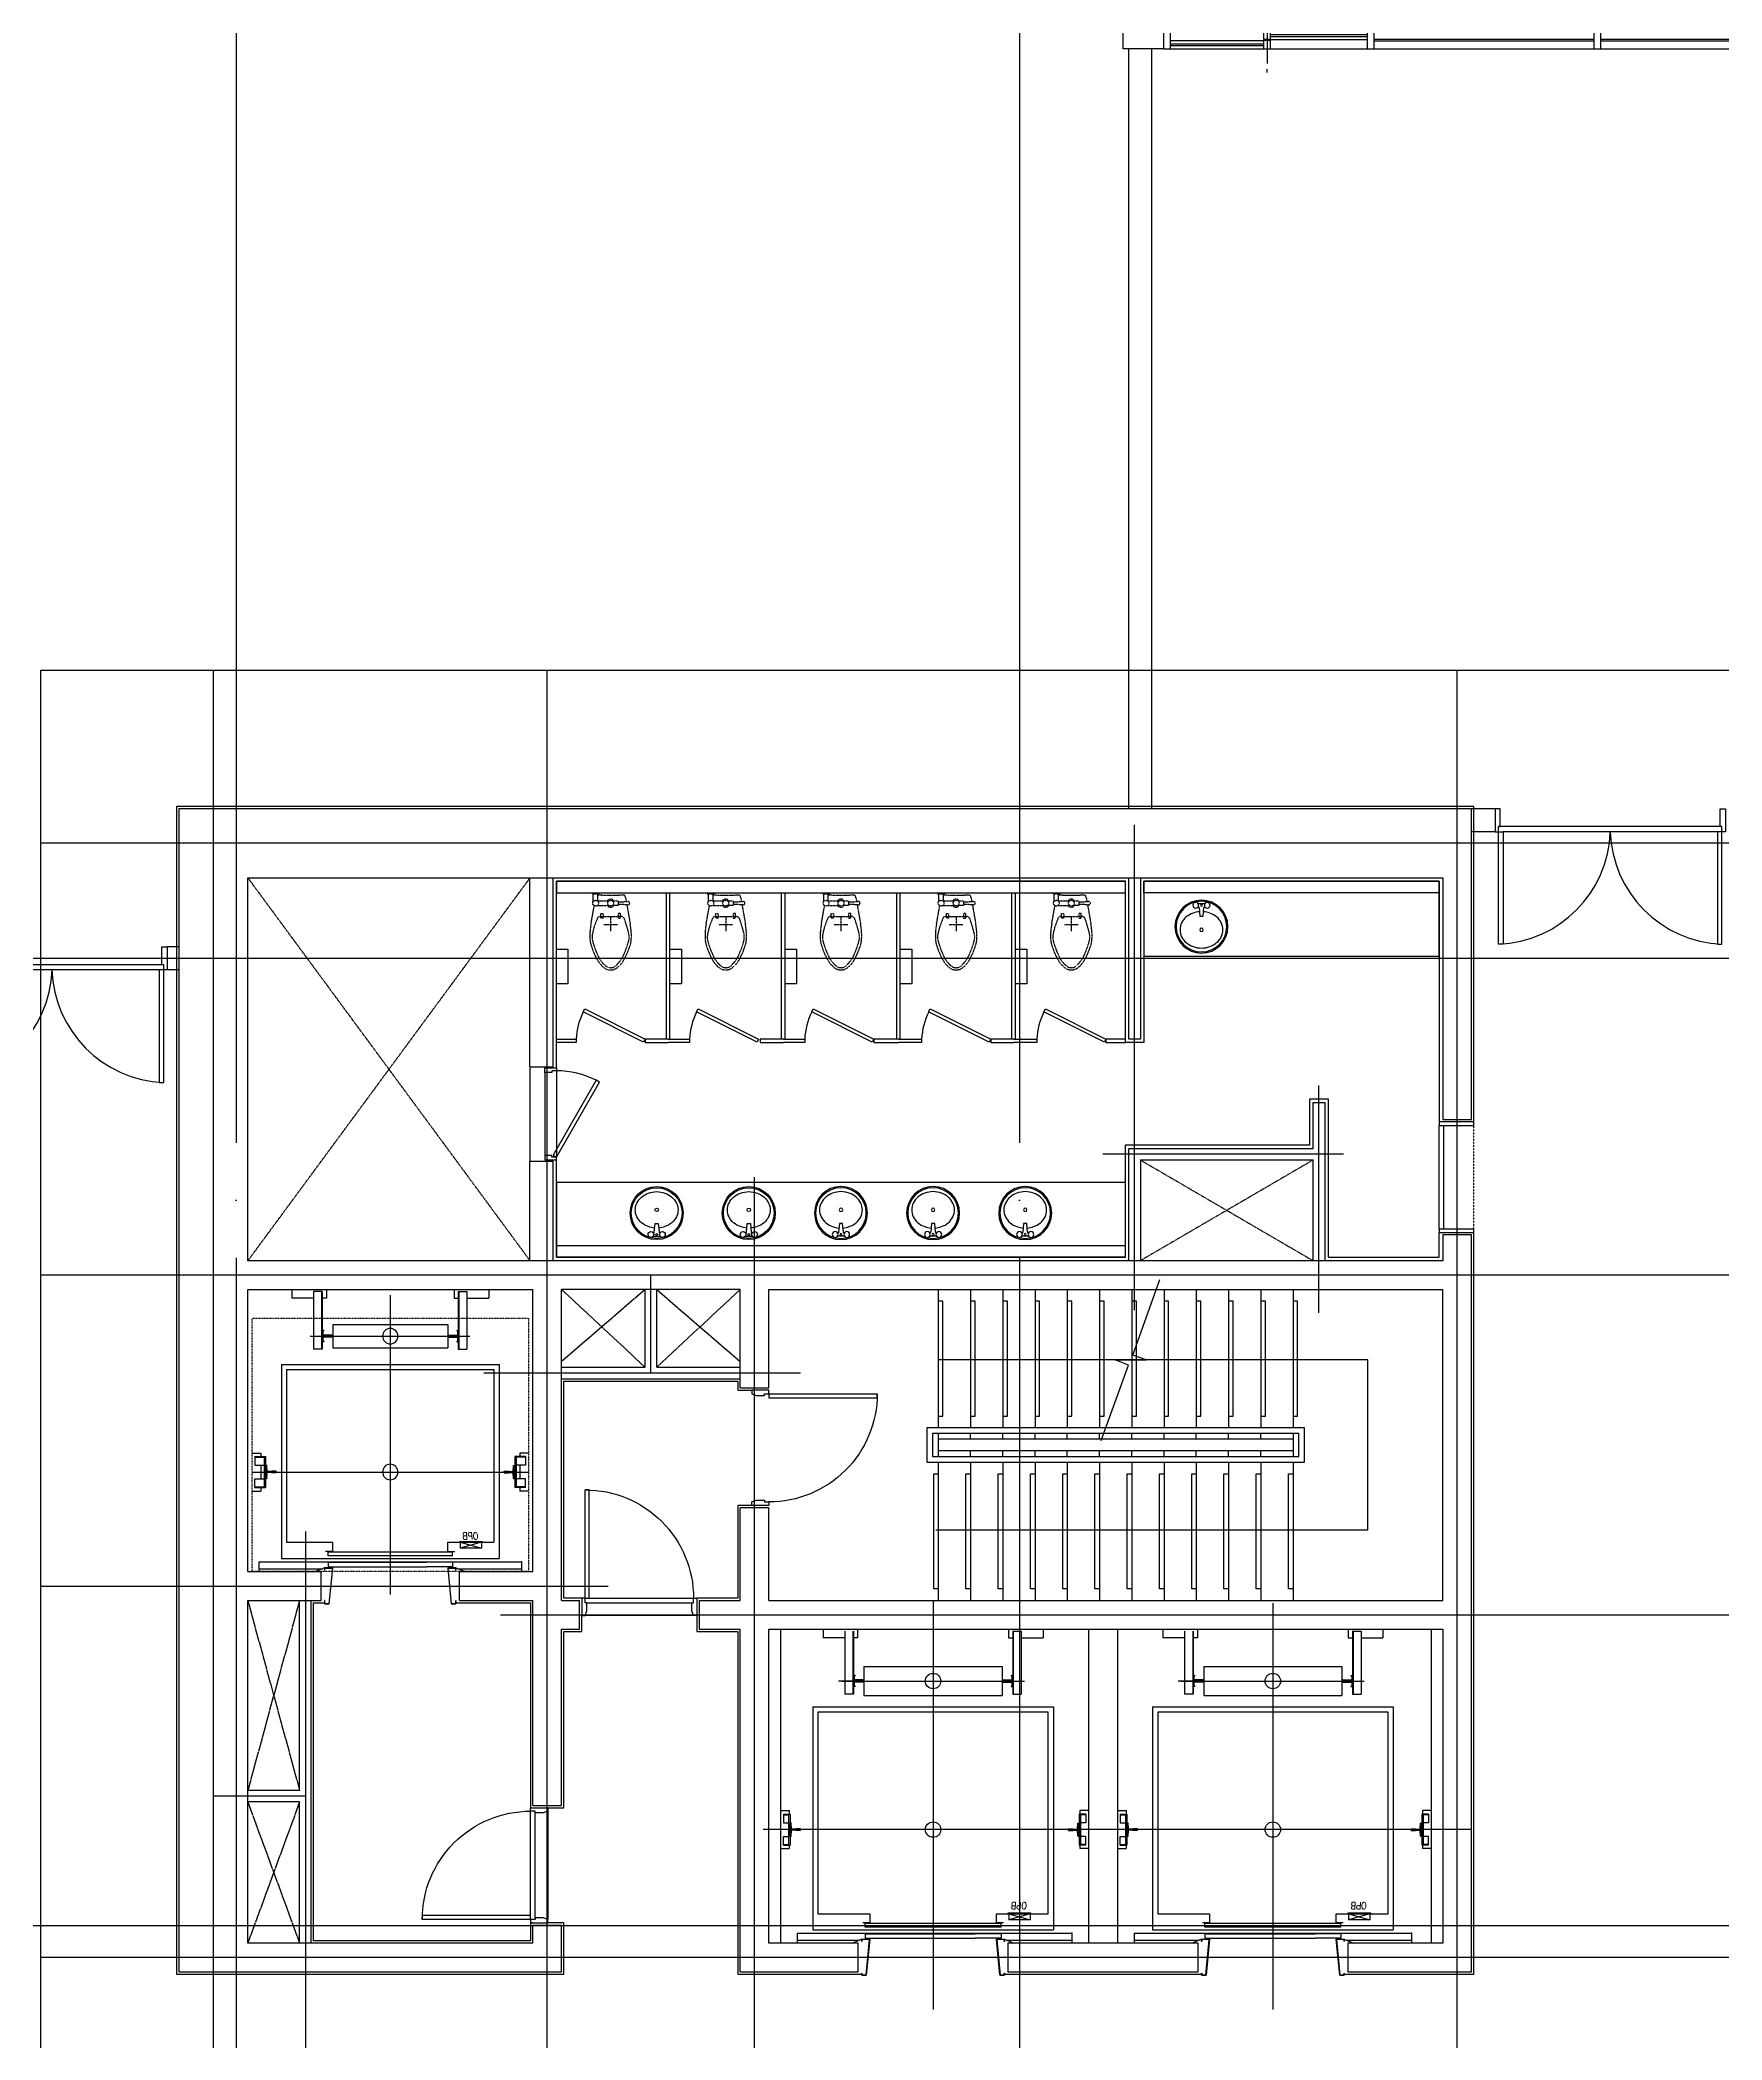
# Model space of a CAD drawing. Header units: millimetres. Extents: x 0 to 252000, y 0 to 178200.
# Drawn here: x 61639 to 76242, y 89611 to 106978 of the extents above; entities that cross this region are included whole.
import ezdxf
from ezdxf.enums import TextEntityAlignment as Align

# ---------------------------------------------------------------- set-up
doc = ezdxf.new("R2010")
doc.units = ezdxf.units.MM
for name, pattern in [('CEN', [62, 60, -1, 0, -1]), ('CENTER', [2, 1.25, -0.25, 0.25, -0.25]), ('HIDD', [0.5, 0.25, -0.25]), ('HIDDEN', [2, 1, -1]), ('HIDDENX2', [19.05, 12.7, -6.35])]:
    doc.linetypes.add(name, pattern=pattern)
doc.layers.get('Defpoints').update_dxf_attribs({"color": 181})
for name, color, linetype in [('01 CEN', 1, 'CEN'), ('02 WAL1', 2, 'Continuous'), ('04 STR', 4, 'Continuous'), ('06 DOOR', 6, 'Continuous'), ('06 FIN', 6, 'Continuous'), ('08 FURN', 8, 'HIDDEN'), ('08 TOIL', 8, 'Continuous'), ('1', 1, 'Continuous'), ('5FIN', 5, 'Continuous'), ('6FIN', 6, 'Continuous'), ('COL', 2, 'Continuous'), ('GLAZ-BAR', 7, 'Continuous'), ('SYM', 7, 'Continuous'), ('TOIL', 4, 'Continuous'), ('WAL', 3, 'Continuous'), ('Wall-P', 4, 'Continuous'), ('WID', 4, 'Continuous'), ('WID-F', 4, 'Continuous'), ('win5', 5, 'Continuous'), ('지하1층$0$논슬립', 5, 'Continuous')]:
    doc.layers.add(name, color=color, linetype=linetype)
doc.styles.add('ROMANS', font='ROMANS.shx', dxfattribs={"width": 0.8, "oblique": 5, "bigfont": 'HBRDS.shx'})

# ---------------------------------------------------------------- blocks, each defined once
blk = doc.blocks.new('A$C513D03CD')
at = {"layer": 'GLAZ-BAR'}
for p, q in [((0, 566), (0, 536)), ((0, 80), (0, 486)), ((0, 0), (0, 30))]:
    blk.add_line(p, q, dxfattribs=at)
blk = doc.blocks.new('AD-7700')
at = {"layer": 'WID', "color": 9}
for p, q in [((7640, 150), (60, 150)), ((60, 0), (7640, 0))]:
    blk.add_line(p, q, dxfattribs=at)
at = {"layer": 'WID'}
for p, q in [((60, 70), (870, 70)), ((60, 43), (870, 43)), ((60, 27), (870, 27)), ((930, 80), (870, 80)), ((930, 70), (870, 70)), ((930, 123), (1770, 123)), ((930, 107), (1770, 107)), ((930, 80), (1770, 80)), ((1830, 83), (3737, 83)), ((1830, 67), (3737, 67)), ((3797, 83), (5703, 83)), ((3797, 67), (5703, 67)), ((5763, 83), (7640, 83)), ((5763, 67), (7640, 67))]:
    blk.add_line(p, q, dxfattribs=at)
for points in [[(0, 0), (60, 0), (60, 150), (0, 150)], [(1770, 0), (1830, 0), (1830, 150), (1770, 150)], [(3737, 0), (3797, 0), (3797, 150), (3737, 150)], [(5703, 0), (5763, 0), (5763, 150), (5703, 150)], [(7640, 0), (7700, 0), (7700, 150), (7640, 150)]]:
    blk.add_lwpolyline(points, close=True, dxfattribs=at)
for points in [[(930, 80), (930, 150), (870, 150), (870, 80)], [(870, 70), (870, 0), (930, 0), (930, 70)]]:
    blk.add_lwpolyline(points, dxfattribs=at)
at = {"layer": 'GLAZ-BAR', "rotation": 180}
blk.add_blockref('A$C513D03CD', (900, 358), dxfattribs=at)
blk = doc.blocks.new('AD1727')
at = {"layer": 'Wall-P'}
blk.add_lwpolyline([(21100, -8700), (21250, -8700), (21250, -8900), (20900, -8900), (20900, -6400), (19350, -6400), (19350, -6200), (21100, -6200), (21100, -8700)], dxfattribs=at)
blk = doc.blocks.new('T-7K')
at = {"layer": '1'}
for p, q in [((0, -0.075), (0, 0.075)), ((0.405, 0.475), (4.09, 0.475)), ((0.41, 0.315), (4.09, 0.315)), ((3.9, 2.4), (4.09, 2.4)), ((3.9, 2.4), (3.9, 2.24)), ((3.9, 2.24), (4.09, 2.24)), ((4.24, 2.09), (4.24, 0.625)), ((4.4, 2.09), (4.4, 0.625)), ((0.405, -0.475), (4.09, -0.475)), ((0.41, -0.315), (4.09, -0.315)), ((3.9, -2.24), (4.09, -2.24)), ((3.9, -2.24), (3.9, -2.4)), ((3.9, -2.4), (4.09, -2.4)), ((4.24, -0.625), (4.24, -2.09)), ((4.4, -0.625), (4.4, -2.09))]:
    blk.add_line(p, q, dxfattribs=at)
for centre, radius, start, end in [((0.405, 0.07), 0.405, 90, 180), ((0.483, 0), 0.323, 103.125397, 256.874603), ((4.09, 2.09), 0.31, 0, 90), ((4.09, 2.09), 0.15, 0, 90), ((4.09, 0.625), 0.15, 270, 0), ((4.09, 0.625), 0.31, 270, 0), ((0.405, -0.07), 0.405, 180, 270), ((4.09, -0.625), 0.31, 0, 90), ((4.09, -0.625), 0.15, 0, 90), ((4.09, -2.09), 0.15, 270, 0), ((4.09, -2.09), 0.31, 270, 0)]:
    blk.add_arc(centre, radius, start, end, dxfattribs=at)
blk = doc.blocks.new('17인105m-0115')
at = {"layer": '1', "color": 9}
for p, q in [((345, 2450), (345, 2375)), ((534, 2434), (534, 1932)), ((609, 2434), (534, 2434)), ((604, 2434), (604, 1932)), ((609, 2434), (609, 1932)), ((645, 2450), (645, 2375)), ((1755, 2450), (1755, 2375)), ((1791, 2434), (1791, 1932)), ((1791, 2434), (1866, 2434)), ((1796, 2434), (1796, 1932)), ((1866, 2434), (1866, 1932)), ((2055, 2450), (2055, 2375)), ((534, 2375), (345, 2375)), ((645, 2375), (609, 2375)), ((1755, 2375), (1791, 2375)), ((1866, 2375), (2055, 2375)), ((1700, 2145), (700, 2145)), ((700, 2145), (700, 1945)), ((1200, 2162), (1200, 1928)), ((1700, 2145), (1700, 1945)), ((1896, 2045), (510, 2045)), ((609, 1932), (534, 1932)), ((1700, 1945), (700, 1945)), ((1791, 1932), (1866, 1932)), ((255, 1800), (255, 115)), ((2145, 1800), (255, 1800)), ((300, 1755), (300, 255)), ((2100, 1755), (300, 1755)), ((2100, 1755), (2100, 255)), ((2145, 1800), (2145, 115)), ((0, 1030), (75, 1030)), ((25, 1000), (25, 925)), ((25, 1000), (118, 1000)), ((25, 994), (106, 994)), ((25, 925), (106, 925)), ((75, 1030), (75, 1000)), ((75, 925), (75, 805)), ((106, 1000), (106, 730)), ((118, 1000), (118, 730)), ((121, 808), (121, 922)), ((127, 922), (121, 922)), ((132, 873), (129, 920)), ((132, 873), (135, 870)), ((169, 870), (135, 870)), ((172, 873), (169, 870)), ((209, 873), (172, 873)), ((210, 872), (209, 873)), ((210, 858), (210, 872)), ((2190, 872), (2191, 873)), ((2190, 858), (2190, 872)), ((2191, 873), (2228, 873)), ((2228, 873), (2231, 870)), ((2231, 870), (2265, 870)), ((2268, 873), (2265, 870)), ((2268, 873), (2271, 920)), ((2273, 922), (2279, 922)), ((2279, 808), (2279, 922)), ((2282, 1000), (2282, 730)), ((2375, 1000), (2282, 1000)), ((2294, 1000), (2294, 730)), ((2375, 994), (2294, 994)), ((2375, 925), (2294, 925)), ((2400, 1030), (2325, 1030)), ((2325, 1030), (2325, 1000)), ((2325, 925), (2325, 805)), ((2375, 1000), (2375, 925)), ((0, 700), (75, 700)), ((25, 730), (25, 805)), ((25, 805), (106, 805)), ((25, 736), (106, 736)), ((25, 730), (118, 730)), ((75, 730), (75, 700)), ((127, 808), (121, 808)), ((129, 810), (132, 857)), ((132, 857), (135, 860)), ((169, 860), (135, 860)), ((172, 857), (169, 860)), ((209, 857), (172, 857)), ((210, 858), (209, 857)), ((2190, 858), (2191, 857)), ((2191, 857), (2228, 857)), ((2228, 857), (2231, 860)), ((2231, 860), (2265, 860)), ((2268, 857), (2265, 860)), ((2271, 810), (2268, 857)), ((2273, 808), (2279, 808)), ((2375, 730), (2282, 730)), ((2375, 805), (2294, 805)), ((2375, 736), (2294, 736)), ((2325, 730), (2325, 700)), ((2400, 700), (2325, 700)), ((2375, 730), (2375, 805)), ((700, 255), (300, 255)), ((400, 259), (400, 255)), ((400, 259), (600, 259)), ((400, 255), (600, 255)), ((408, 255), (408, 203)), ((592, 255), (408, 203)), ((408, 255), (592, 203)), ((408, 203), (592, 203)), ((592, 255), (592, 203)), ((600, 259), (600, 255)), ((700, 175), (639, 175)), ((700, 175), (700, 255)), ((2100, 255), (1700, 255)), ((1700, 175), (1700, 255)), ((1700, 175), (1761, 175)), ((2340, 85), (60, 85)), ((60, 85), (60, 0)), ((611, 25), (60, 25)), ((2145, 115), (255, 115)), ((630, 33), (550, 0)), ((660, 169), (1200, 169)), ((660, 137), (660, 169)), ((660, 137), (1200, 137)), ((1200, 169), (1740, 169)), ((1200, 169), (1200, 137)), ((1200, 169), (1200, 137)), ((1200, 137), (1740, 137)), ((1740, 137), (1740, 169)), ((1770, 33), (1850, 0)), ((2340, 25), (1789, 25)), ((2340, 85), (2340, 0))]:
    blk.add_line(p, q, dxfattribs=at)
at = {"layer": '1', "color": 1, "linetype": 'CENTER'}
for p, q in [((1200, 2400), (1200, -200)), ((2400, 865), (0, 865))]:
    blk.add_line(p, q, dxfattribs=at)
at = {"layer": '1', "color": 4}
for p, q in [((660, 81), (884, 81)), ((660, 81), (660, 41)), ((660, 41), (884, 41)), ((1200, 81), (884, 81)), ((1200, 41), (884, 41)), ((1740, 81), (1200, 81)), ((1200, 81), (1200, 41)), ((1200, 81), (1200, 41)), ((1740, 41), (1200, 41)), ((1740, 81), (1740, 41))]:
    blk.add_line(p, q, dxfattribs=at)
at = {"layer": '1', "color": 6, "linetype": 'Continuous'}
for points in [[(632, 31), (632, 13), (630, 13), (630, 33), (700, 33), (670, -280), (630, -280), (630, -250), (632, -250), (632, -278), (668, -278), (698, 31)], [(1770, 33), (1770, 13), (1768, 13), (1768, 31), (1702, 31), (1732, -278), (1768, -278), (1768, -250), (1770, -250), (1770, -280), (1730, -280), (1700, 33)]]:
    blk.add_lwpolyline(points, close=True, dxfattribs=at)
at = {"layer": '1', "color": 9}
blk.add_circle((1200, 2045), 67, dxfattribs=at)
at = {"layer": '1', "color": 1}
blk.add_circle((1200, 865), 67, dxfattribs=at)
at = {"layer": '1', "color": 9}
for centre, start, end in [((127, 920), 3.4093, 90), ((2273, 920), 90, 176.5907), ((127, 810), 270, 356.5907), ((2273, 810), 183.4093, 270)]:
    blk.add_arc(centre, 2.5, start, end, dxfattribs=at)
at = {"layer": '1', "color": 9, "linetype": 'ByBlock'}
blk.add_point((60, 85), dxfattribs=at)
at = {"layer": 'Defpoints', "linetype": 'HIDD'}
blk.add_lwpolyline([(0, 0), (2400, 0), (2400, 2200), (0, 2200)], close=True, dxfattribs=at)
at = {"layer": '1', "color": 9, "yscale": 20, "zscale": 20}
for p, xscale in [((700, 2045), -20), ((1700, 2045), 20)]:
    blk.add_blockref('T-7K', p, dxfattribs=dict(at, xscale=xscale))
at = {"layer": '1', "color": 9, "style": 'ROMANS', "oblique": 3, "width": 0.8}
blk.add_text('OPB', height=62.5, dxfattribs=at).set_placement((503, 310), align=Align.MIDDLE)
blk = doc.blocks.new('A$C1DB206F9')
at = {"layer": '08 FURN'}
for p, q in [((-275, 60), (-275, -60)), ((-220, 65), (-220, 85)), ((-220, 85), (-180, 85)), ((-180, 65), (-220, 65)), ((-206, 89), (-206, -92)), ((-180, 85), (-180, 65)), ((-110, 115), (-110, 15)), ((-75, 150), (-10, 150)), ((-75, 110), (-10, 110)), ((-70, 115), (-70, 15)), ((-20, 75), (-20, 0)), ((-20, 0), (-20, -75)), ((0, 165), (-10, 160)), ((-10, 160), (-10, 100)), ((-10, 100), (0, 95)), ((-215, 0), (-335, 0)), ((-180, -65), (-220, -65)), ((-220, -65), (-220, -85)), ((-220, -85), (-180, -85)), ((-180, -85), (-180, -65)), ((-110, -65), (-110, -15)), ((-70, -65), (-110, -65)), ((-45, -130), (-76, -136)), ((-70, -15), (-70, -65))]:
    blk.add_line(p, q, dxfattribs=at)
for points in [[(-670, 0, -0.041311), (-669, 14, -0.037226), (-665, 30, -0.068612), (-655, 50, -0.04843), (-635, 75, -0.036447), (-605, 101, -0.040875), (-575, 120, -0.015468), (-526, 144, -0.019426), (-485, 160, -0.004694), (-467, 166, -0.006976), (-455, 170, -0.035314), (-426, 177, -0.029565), (-390, 180, -0.0294), (-338, 179, -0.022182), (-270, 170), (-112, 142)], [(-104, -141), (-270, -170, -0.022182), (-338, -179, -0.0294), (-390, -180, -0.029565), (-426, -177, -0.035314), (-455, -170, -0.006976), (-467, -166, -0.004694), (-485, -160, -0.019426), (-526, -144, -0.015468), (-575, -120, -0.040875), (-605, -101, -0.036447), (-635, -75, -0.04843), (-655, -50, -0.068612), (-665, -30, -0.037226), (-669, -14, -0.041311), (-670, 0, -0.041311)], [(-80, -65), (-75, -150, -1.060552), (-105, -150), (-100, -65)]]:
    blk.add_lwpolyline(points, format="xyb", dxfattribs=at)
for centre in [(-90, 130), (-90, 0)]:
    blk.add_circle(centre, 25, dxfattribs=at)
for centre, radius, start, end in [((-565, 1), 84.7, 170.5377, 180.8221), ((-560, 2), 90.5, 180.8221, 194.0362), ((-614, 10), 35.4, 156.0554, 170.5377), ((-577, -7), 75.8, 143.1301, 156.0554), ((-495, -68), 178, 134.2742, 143.1301), ((-308, -261), 447, 130.6013, 134.2742), ((-514, -20), 129, 124.0312, 130.6013), ((-414, -167), 308, 118.6105, 124.0312), ((-397, -200), 344, 113.4742, 118.6105), ((-307, -407), 570, 111.0375, 113.4742), ((163, -1628), 1879, 109.683, 111.0375), ((-233, -520), 702, 105.9454, 109.683), ((-369, -45), 208, 99.2401, 105.9454), ((-390, 80), 80.8, 85.6013, 99.2401), ((-408, -160), 322, 78.3435, 85.6013), ((-461, -417), 584, 74.0546, 78.3435), ((-2934, -6966), 7583, 69.0739, 69.6818), ((-236, 89), 30, 0, 69.0739), ((-90, 0), 35, 124.8499, 235.1501), ((-90, 0), 35, 304.8499, 55.1501), ((-483, 75), 463, 0, 4.3383), ((-610, -11), 38.8, 194.0362, 212.575), ((-535, 37), 127, 212.575, 219.8056), ((-493, 72), 183, 219.8056, 225.9418), ((-297, 274), 463, 225.9418, 229.3987), ((-497, 41), 156, 229.3987, 235.1773), ((-445, 115), 247, 235.1773, 241.3895), ((-387, 221), 368, 241.3895, 246.5258), ((-307, 407), 570, 246.5258, 248.9625), ((163, 1628), 1879, 248.9625, 250.317), ((-233, 520), 702, 250.317, 254.0546), ((-369, 45), 208, 254.0546, 260.7599), ((-387, -65), 96.1, 260.7599, 274.3987), ((-397, 67), 229, 274.3987, 283.5834), ((-534, 635), 813, 283.5834, 285.9454), ((-1061, 2427), 2681, 286.2533, 288.143), ((-236, -92), 30, 288.143, 0), ((-90, 117), 251, 280.3597, 284.0362), ((-34, -107), 20, 284.0362, 297.0737), ((-27, -121), 5.01, 297.0737, 354.2894), ((-483, -75), 463, 354.2894, 0)]:
    blk.add_arc(centre, radius, start, end, dxfattribs=at)
blk = doc.blocks.new('d-1.0')
at = {"layer": 'WID'}
blk.add_lwpolyline([(0, 30), (-940, 30, -0.414214), (0, 970, -0.414214)], format="xyb", dxfattribs=at)
for points in [[(150, 1000), (150, 970), (110, 955), (110, 955), (40, 955), (40, 970), (0, 970), (0, 1000)], [(150, 0), (150, 30), (110, 45), (110, 45), (40, 45), (40, 30), (0, 30), (0, 0)]]:
    blk.add_lwpolyline(points, close=True, dxfattribs=at)
blk.add_lwpolyline([(0, 30), (0, 65), (-940, 65), (-940, 30)], dxfattribs=at)
blk = doc.blocks.new('d-1.0a')
at = {"layer": 'WID', "color": 8}
for p, q in [((0, 65), (0, 970)), ((40, 45), (40, 955)), ((150, 970), (150, 30))]:
    blk.add_line(p, q, dxfattribs=at)
at = {"layer": 'WID'}
blk.add_lwpolyline([(0, 30), (-940, 30, -0.414214), (0, 970, -0.414214)], format="xyb", dxfattribs=at)
for points in [[(150, 1000), (150, 970), (110, 955), (110, 955), (40, 955), (40, 970), (0, 970), (0, 1000)], [(150, 0), (150, 30), (110, 45), (110, 45), (40, 45), (40, 30), (0, 30), (0, 0)]]:
    blk.add_lwpolyline(points, close=True, dxfattribs=at)
blk.add_lwpolyline([(0, 30), (0, 65), (-940, 65), (-940, 30)], dxfattribs=at)
blk = doc.blocks.new('A$C774F2762')
at = {"layer": 'WID', "color": 6}
for p, q in [((0, 760), (0, 800)), ((0, 800), (100, 800)), ((60, 760), (0, 760)), ((0, 760), (0, 760)), ((100, 775), (60, 775)), ((60, 775), (60, 760)), ((100, 800), (100, 775)), ((60, 40), (0, 40)), ((0, 40), (0, 40)), ((0, 40), (0, 0)), ((60, 25), (60, 40)), ((100, 25), (60, 25)), ((100, 0), (100, 25)), ((0, 0), (100, 0))]:
    blk.add_line(p, q, dxfattribs=at)
at = {"layer": 'WID', "color": 8}
for p, q in [((0, 760), (0, 40)), ((100, 775), (100, 25))]:
    blk.add_line(p, q, dxfattribs=at)
at = {"layer": 'WID', "color": 4}
blk.add_line((100, 25), (475, 675), dxfattribs=at)
blk.add_lwpolyline([(475, 675), (445, 692), (70, 42), (100, 25)], dxfattribs=at)
blk.add_arc((98, 11), 764, 63.0565, 89.8717, dxfattribs=at)
blk = doc.blocks.new('A$C39780DE5')
at = {"layer": '08 TOIL'}
for p, q in [((134, 29), (134, -29)), ((162, 29), (162, 26)), ((167, 21), (243, 14)), ((243, 14), (243, -14)), ((162, -26), (162, -29)), ((243, -14), (167, -21))]:
    blk.add_line(p, q, dxfattribs=at)
blk.add_lwpolyline([(204, 18, -0.064435), (216, 72, -0.091719), (250, 132, -0.103599), (302, 172, -0.113912), (362, 186, -0.113912), (421, 172, -0.103599), (473, 132, -0.091719), (507, 72, -0.084785), (520, 0, -0.084785), (507, -72, -0.091719), (473, -132, -0.103599), (421, -172, -0.113912), (362, -186, -0.113912), (302, -172, -0.103599), (250, -132, -0.091719), (216, -72, -0.064435), (204, -18, -0.084785)], format="xyb", dxfattribs=at)
for centre, radius in [((334, 0), 230), ((334, 0), 220), ((148, 50), 25), ((148, 0), 8), ((362, 0), 15), ((148, -50), 25)]:
    blk.add_circle(centre, radius, dxfattribs=at)
for centre, start, end in [((167, 26), 180, 264.6091), ((167, -26), 95.3909, 180)]:
    blk.add_arc(centre, 5, start, end, dxfattribs=at)
blk = doc.blocks.new('A$C0BBA45C5')
at = {"layer": '01 CEN'}
for p, q in [((1500, 21000), (1500, 0)), ((4400, 8800), (4400, 21000)), ((12300, 0), (12300, 21000)), ((9500, 15447), (9500, 19661)), ((27200, 19500), (0, 19500)), ((11100, 15422), (11100, 17397)), ((11314, 16800), (9224, 16800)), ((6200, 8800), (6200, 16600)), ((27200, 15750), (0, 15750)), ((5300, 14900), (5300, 15750)), ((6600, 14900), (3850, 14900)), ((2300, 13525), (2300, 8800)), ((0, 13050), (4930, 13050)), ((3995, 12800), (23325, 12800)), ((2300, 11225), (1500, 11225)), ((27200, 9825), (0, 9825))]:
    blk.add_line(p, q, dxfattribs=at)
at = {"layer": '01 CEN', "linetype": 'HIDD', "ltscale": 2}
for p, q in [((1800, 19200), (4250, 15875)), ((4250, 19200), (1800, 15875)), ((11050, 16750), (9550, 15875)), ((9550, 16750), (11050, 15875))]:
    blk.add_line(p, q, dxfattribs=at)
at = {"layer": '01 CEN', "ltscale": 2}
for p, q in [((4525, 15625), (5250, 14950)), ((5250, 15625), (4525, 15000)), ((5350, 15625), (6075, 15000)), ((6075, 15625), (5350, 14950)), ((1800, 12925), (2250, 11275)), ((2250, 12925), (1800, 11275)), ((1800, 11175), (2250, 9950)), ((2250, 11175), (1800, 9950))]:
    blk.add_line(p, q, dxfattribs=at)
at = {"layer": '02 WAL1'}
for p, q in [((12425, 19800), (1200, 19800)), ((1200, 19800), (1200, 9700)), ((12425, 17100), (12425, 19800)), ((12175, 19200), (12175, 17100)), ((12175, 17100), (12425, 17100)), ((12175, 16100), (12175, 15875)), ((12425, 16100), (12175, 16100)), ((1800, 15625), (4275, 15625)), ((1800, 13175), (1800, 15625)), ((4275, 13175), (4275, 15625)), ((4525, 12925), (4525, 15625)), ((6075, 14770), (6075, 15625)), ((6325, 15625), (12175, 15625)), ((6325, 14770), (6325, 15625)), ((12175, 12925), (12175, 15625)), ((6075, 14770), (6325, 14770)), ((6075, 14770), (6325, 14770)), ((6075, 12925), (6075, 13730)), ((6325, 12925), (6325, 13730)), ((1800, 13175), (2437, 13175)), ((2437, 12925), (2437, 13175)), ((3637, 13175), (4275, 13175)), ((3637, 12925), (3637, 13175)), ((1800, 12925), (2437, 12925)), ((1800, 9950), (1800, 12925)), ((3637, 12925), (4275, 12925)), ((4275, 11145), (4275, 12925)), ((4525, 12925), (4680, 12925)), ((4680, 12675), (4680, 12925)), ((5720, 12925), (6075, 12925)), ((6325, 12925), (12175, 12925)), ((4525, 12675), (4680, 12675)), ((4525, 11145), (4525, 12675)), ((5720, 12675), (6075, 12675)), ((6075, 9700), (6075, 12675)), ((4275, 9950), (4275, 10105)), ((4525, 9700), (4525, 10105)), ((4275, 9950), (1800, 9950)), ((1200, 9700), (4525, 9700))]:
    blk.add_line(p, q, dxfattribs=at)
for points in [[(12175, 16100), (12175, 15875), (1800, 15875), (1800, 19200), (12175, 19200), (12175, 17100), (12425, 17100)], [(12425, 17100), (12425, 18100)], [(12425, 9700), (12425, 16100)], [(6075, 9700), (7100, 9700), (7100, 9950), (6325, 9950), (6325, 12675), (12175, 12675), (12175, 9950), (11350, 9950), (11350, 9700), (12425, 9700)]]:
    blk.add_lwpolyline(points, dxfattribs=at)
blk.add_lwpolyline([(8400, 9700), (10050, 9700), (10050, 9950), (8400, 9950)], close=True, dxfattribs=at)
at = {"layer": '5FIN', "color": 8}
for p, q in [((4480, 15905), (4480, 16750)), ((9420, 15905), (4480, 15905))]:
    blk.add_line(p, q, dxfattribs=at)
for points in [[(12445, 17080), (12445, 19820), (1180, 19820), (1180, 9680), (4545, 9680), (4545, 10125), (4405, 10125)], [(4480, 19170), (9420, 19170)], [(4480, 17550), (4480, 19170), (9410, 19170)], [(9580, 19170), (9580, 17770), (9420, 17770), (9420, 19170)], [(9580, 19170), (12145, 19170), (12145, 17080)], [(9420, 15905), (9420, 16880), (11020, 16880), (11020, 17280), (11180, 17280), (11180, 15905), (12145, 15905), (12145, 16120)], [(11320, 9680), (12445, 9680), (12445, 16120)], [(4702, 12945), (4545, 12945), (4545, 14830), (6055, 14830), (6055, 14750), (6175, 14750)], [(6175, 13750), (6055, 13750), (6055, 12945), (5698, 12945)], [(4275, 10125), (4255, 10125), (4255, 9970), (2370, 9970), (2370, 12905), (2467, 12905)], [(3607, 12905), (4255, 12905), (4255, 11125), (4275, 11125)], [(4405, 11125), (4545, 11125), (4545, 12655), (4700, 12655), (4700, 12795)], [(5700, 12795), (5700, 12655), (6055, 12655), (6055, 9680), (7130, 9680)], [(8370, 9680), (10080, 9680)]]:
    blk.add_lwpolyline(points, dxfattribs=at)
at = {"layer": '6FIN'}
for points in [[(4480, 19070), (9420, 19070), (9420, 19170), (4480, 19170)], [(12145, 19070), (9580, 19070), (9580, 19170), (12145, 19170)], [(9420, 16005), (4480, 16005), (4480, 15905), (9420, 15905)]]:
    blk.add_lwpolyline(points, close=True, dxfattribs=at)
at = {"layer": 'COL'}
for p, q in [((6075, 15625), (4525, 15625)), ((6325, 13730), (6075, 13730)), ((5720, 12925), (5720, 12675)), ((4275, 11145), (4525, 11145)), ((4275, 10105), (4525, 10105))]:
    blk.add_line(p, q, dxfattribs=at)
at = {"layer": 'Defpoints', "color": 11}
blk.add_lwpolyline([(0, 0), (27200, 0), (27200, 21000), (0, 21000)], close=True, dxfattribs=at)
at = {"layer": 'SYM', "color": 1}
for p, q in [((7750, 12925), (7750, 9373)), ((10700, 12900), (10700, 9373)), ((12425, 10935), (6275, 10935))]:
    blk.add_line(p, q, dxfattribs=at)
at = {"layer": 'SYM', "color": 9}
for p, q in [((6425, 12675), (6425, 9950)), ((9100, 12675), (9100, 9950)), ((9100, 12675), (9100, 9950)), ((9350, 12675), (9350, 9950)), ((12075, 12675), (12075, 9950)), ((6570, 10035), (8955, 10035)), ((6570, 10035), (6570, 9950)), ((6570, 9975), (7111, 9975)), ((7130, 9983), (7050, 9950)), ((8370, 9983), (8450, 9950)), ((8389, 9975), (8955, 9975)), ((8955, 10035), (8955, 9950)), ((9495, 10035), (11905, 10035)), ((9495, 10035), (9495, 9950)), ((9495, 9975), (10061, 9975)), ((10080, 9983), (10000, 9950)), ((11320, 9983), (11400, 9950)), ((11339, 9975), (11905, 9975)), ((11905, 10035), (11905, 9950))]:
    blk.add_line(p, q, dxfattribs=at)
at = {"layer": 'SYM', "color": 8}
for p, q in [((6795, 12675), (6795, 12600)), ((6984, 12600), (6795, 12600)), ((6984, 12659), (6984, 12112)), ((7054, 12659), (7054, 12112)), ((7059, 12659), (7059, 12112)), ((7095, 12600), (7059, 12600)), ((7095, 12675), (7095, 12600)), ((8405, 12675), (8405, 12600)), ((8405, 12600), (8441, 12600)), ((8441, 12659), (8516, 12659)), ((8441, 12659), (8441, 12112)), ((8446, 12659), (8446, 12112)), ((8516, 12659), (8516, 12112)), ((8516, 12600), (8705, 12600)), ((8705, 12675), (8705, 12600)), ((9745, 12675), (9745, 12600)), ((9934, 12600), (9745, 12600)), ((9934, 12659), (9934, 12112)), ((10004, 12659), (10004, 12112)), ((10009, 12659), (10009, 12112)), ((10045, 12600), (10009, 12600)), ((10045, 12675), (10045, 12600)), ((11355, 12675), (11355, 12600)), ((11355, 12600), (11391, 12600)), ((11391, 12659), (11466, 12659)), ((11391, 12659), (11391, 12112)), ((11396, 12659), (11396, 12112)), ((11466, 12659), (11466, 12112)), ((11466, 12600), (11655, 12600)), ((11655, 12675), (11655, 12600)), ((7150, 12350), (7150, 12100)), ((7150, 12350), (8350, 12350)), ((8350, 12350), (8350, 12100)), ((10100, 12350), (10100, 12100)), ((10100, 12350), (11300, 12350)), ((11300, 12350), (11300, 12100)), ((6705, 12000), (8795, 12000)), ((6705, 12000), (6705, 10065)), ((7059, 12112), (6984, 12112)), ((7150, 12100), (8350, 12100)), ((8441, 12112), (8516, 12112)), ((8795, 12000), (8795, 10065)), ((9655, 12000), (11745, 12000)), ((9655, 12000), (9655, 10065)), ((10009, 12112), (9934, 12112)), ((10100, 12100), (11300, 12100)), ((11391, 12112), (11466, 12112)), ((11745, 12000), (11745, 10065)), ((6425, 11100), (6500, 11100)), ((6450, 11070), (6450, 10995)), ((6450, 11070), (6508, 11070)), ((6450, 11064), (6496, 11064)), ((6450, 10995), (6496, 10995)), ((6496, 11070), (6496, 10800)), ((6500, 11100), (6500, 11070)), ((6500, 10995), (6500, 10875)), ((6508, 11070), (6508, 10800)), ((6517, 10992), (6511, 10992)), ((6511, 10878), (6511, 10992)), ((6522, 10943), (6519, 10990)), ((6522, 10943), (6525, 10940)), ((6562, 10943), (6559, 10940)), ((6599, 10943), (6562, 10943)), ((6600, 10942), (6599, 10943)), ((6600, 10928), (6600, 10942)), ((8925, 10942), (8926, 10943)), ((8925, 10928), (8925, 10942)), ((8926, 10943), (8963, 10943)), ((8963, 10943), (8966, 10940)), ((9003, 10943), (9000, 10940)), ((9003, 10943), (9006, 10990)), ((9008, 10992), (9014, 10992)), ((9014, 10878), (9014, 10992)), ((9075, 11070), (9017, 11070)), ((9017, 11070), (9017, 10800)), ((9025, 11100), (9025, 11070)), ((9100, 11100), (9025, 11100)), ((9025, 10995), (9025, 10875)), ((9029, 11070), (9029, 10800)), ((9075, 11064), (9029, 11064)), ((9075, 10995), (9029, 10995)), ((9075, 11070), (9075, 10995)), ((9350, 11100), (9425, 11100)), ((9375, 11070), (9375, 10995)), ((9375, 11070), (9433, 11070)), ((9375, 11064), (9421, 11064)), ((9375, 10995), (9421, 10995)), ((9421, 11070), (9421, 10800)), ((9425, 11100), (9425, 11070)), ((9425, 10995), (9425, 10875)), ((9433, 11070), (9433, 10800)), ((9442, 10992), (9436, 10992)), ((9436, 10878), (9436, 10992)), ((9447, 10943), (9444, 10990)), ((9447, 10943), (9450, 10940)), ((9487, 10943), (9484, 10940)), ((9524, 10943), (9487, 10943)), ((9525, 10942), (9524, 10943)), ((9525, 10928), (9525, 10942)), ((11900, 10942), (11901, 10943)), ((11900, 10928), (11900, 10942)), ((11901, 10943), (11938, 10943)), ((11938, 10943), (11941, 10940)), ((11978, 10943), (11975, 10940)), ((11978, 10943), (11981, 10990)), ((11983, 10992), (11989, 10992)), ((11989, 10878), (11989, 10992)), ((12050, 11070), (11992, 11070)), ((11992, 11070), (11992, 10800)), ((12000, 11100), (12000, 11070)), ((12075, 11100), (12000, 11100)), ((12000, 10995), (12000, 10875)), ((12004, 11070), (12004, 10800)), ((12050, 11064), (12004, 11064)), ((12050, 10995), (12004, 10995)), ((12050, 11070), (12050, 10995)), ((6425, 10770), (6500, 10770)), ((6450, 10800), (6450, 10875)), ((6450, 10875), (6496, 10875)), ((6450, 10806), (6496, 10806)), ((6450, 10800), (6508, 10800)), ((6500, 10800), (6500, 10770)), ((6517, 10878), (6511, 10878)), ((6519, 10880), (6522, 10927)), ((6522, 10927), (6525, 10930)), ((6559, 10940), (6525, 10940)), ((6559, 10930), (6525, 10930)), ((6562, 10927), (6559, 10930)), ((6599, 10927), (6562, 10927)), ((6600, 10928), (6599, 10927)), ((8925, 10928), (8926, 10927)), ((8926, 10927), (8963, 10927)), ((8963, 10927), (8966, 10930)), ((8966, 10940), (9000, 10940)), ((8966, 10930), (9000, 10930)), ((9003, 10927), (9000, 10930)), ((9006, 10880), (9003, 10927)), ((9008, 10878), (9014, 10878)), ((9075, 10800), (9017, 10800)), ((9025, 10800), (9025, 10770)), ((9100, 10770), (9025, 10770)), ((9075, 10875), (9029, 10875)), ((9075, 10806), (9029, 10806)), ((9075, 10800), (9075, 10875)), ((9350, 10770), (9425, 10770)), ((9375, 10800), (9375, 10875)), ((9375, 10875), (9421, 10875)), ((9375, 10806), (9421, 10806)), ((9375, 10800), (9433, 10800)), ((9425, 10800), (9425, 10770)), ((9442, 10878), (9436, 10878)), ((9444, 10880), (9447, 10927)), ((9447, 10927), (9450, 10930)), ((9484, 10940), (9450, 10940)), ((9484, 10930), (9450, 10930)), ((9487, 10927), (9484, 10930)), ((9524, 10927), (9487, 10927)), ((9525, 10928), (9524, 10927)), ((11900, 10928), (11901, 10927)), ((11901, 10927), (11938, 10927)), ((11938, 10927), (11941, 10930)), ((11941, 10940), (11975, 10940)), ((11941, 10930), (11975, 10930)), ((11978, 10927), (11975, 10930)), ((11981, 10880), (11978, 10927)), ((11983, 10878), (11989, 10878)), ((12050, 10800), (11992, 10800)), ((12000, 10800), (12000, 10770)), ((12075, 10770), (12000, 10770)), ((12050, 10875), (12004, 10875)), ((12050, 10806), (12004, 10806)), ((12050, 10800), (12050, 10875)), ((7750, 10119), (7160, 10119)), ((7160, 10087), (7160, 10119)), ((7750, 10087), (7160, 10087)), ((8340, 10119), (7750, 10119)), ((7750, 10119), (7750, 10087)), ((7750, 10119), (7750, 10087)), ((8340, 10087), (7750, 10087)), ((8340, 10087), (8340, 10119)), ((8600, 10209), (8400, 10209)), ((8400, 10209), (8400, 10205)), ((8600, 10205), (8400, 10205)), ((8592, 10205), (8408, 10153)), ((8408, 10205), (8592, 10153)), ((8408, 10205), (8408, 10153)), ((8592, 10153), (8408, 10153)), ((8592, 10205), (8592, 10153)), ((8600, 10209), (8600, 10205)), ((10700, 10119), (10110, 10119)), ((10110, 10087), (10110, 10119)), ((10700, 10087), (10110, 10087)), ((11290, 10119), (10700, 10119)), ((10700, 10119), (10700, 10087)), ((10700, 10119), (10700, 10087)), ((11290, 10087), (10700, 10087)), ((11290, 10087), (11290, 10119)), ((11550, 10209), (11350, 10209)), ((11350, 10209), (11350, 10205)), ((11550, 10205), (11350, 10205)), ((11542, 10205), (11358, 10153)), ((11358, 10205), (11542, 10153)), ((11358, 10205), (11358, 10153)), ((11542, 10153), (11358, 10153)), ((11542, 10205), (11542, 10153)), ((11550, 10209), (11550, 10205)), ((6705, 10065), (8795, 10065)), ((9655, 10065), (11745, 10065))]:
    blk.add_line(p, q, dxfattribs=at)
at = {"layer": 'SYM', "color": 8, "linetype": 'Continuous'}
for p, q in [((7105, 12225), (6929, 12225)), ((10055, 12225), (9879, 12225))]:
    blk.add_line(p, q, dxfattribs=at)
at = {"layer": 'SYM', "color": 8, "linetype": 'CENTER'}
for p, q in [((6957, 12225), (8543, 12225)), ((9907, 12225), (11493, 12225))]:
    blk.add_line(p, q, dxfattribs=at)
at = {"layer": 'SYM', "color": 4}
for p, q in [((7160, 10031), (7750, 10031)), ((7160, 10031), (7160, 9991)), ((7160, 9991), (7750, 9991)), ((7750, 10031), (8116, 10031)), ((7750, 10031), (7750, 9991)), ((7750, 10031), (7750, 9991)), ((7750, 9991), (8116, 9991)), ((8340, 10031), (8116, 10031)), ((8340, 9991), (8116, 9991)), ((8340, 10031), (8340, 9991)), ((10110, 10031), (10700, 10031)), ((10110, 10031), (10110, 9991)), ((10110, 9991), (10700, 9991)), ((10700, 10031), (11066, 10031)), ((10700, 10031), (10700, 9991)), ((10700, 10031), (10700, 9991)), ((10700, 9991), (11066, 9991)), ((11290, 10031), (11066, 10031)), ((11290, 9991), (11066, 9991)), ((11290, 10031), (11290, 9991))]:
    blk.add_line(p, q, dxfattribs=at)
at = {"layer": 'SYM', "color": 9}
for points in [[(8361, 10125), (8300, 10125), (8300, 10205), (8750, 10205), (8750, 11955), (6750, 11955), (6750, 10205), (7200, 10205), (7200, 10125), (7139, 10125)], [(11311, 10125), (11250, 10125), (11250, 10205), (11700, 10205), (11700, 11955), (9700, 11955), (9700, 10205), (10150, 10205), (10150, 10125), (10089, 10125)]]:
    blk.add_lwpolyline(points, dxfattribs=at)
at = {"layer": 'SYM', "color": 6, "linetype": 'Continuous'}
for points in [[(7132, 9981), (7132, 9963), (7130, 9963), (7130, 9983), (7200, 9983), (7170, 9670), (7130, 9670), (7130, 9688), (7132, 9688), (7132, 9672), (7168, 9672), (7198, 9981)], [(8302, 9981), (8332, 9672), (8368, 9672), (8368, 9688), (8370, 9688), (8370, 9670), (8330, 9670), (8300, 9983), (8370, 9983), (8370, 9963), (8368, 9963), (8368, 9981)], [(10082, 9981), (10082, 9963), (10080, 9963), (10080, 9983), (10150, 9983), (10120, 9670), (10080, 9670), (10080, 9688), (10082, 9688), (10082, 9672), (10118, 9672), (10148, 9981)], [(11252, 9981), (11282, 9672), (11318, 9672), (11318, 9688), (11320, 9688), (11320, 9670), (11280, 9670), (11250, 9983), (11320, 9983), (11320, 9963), (11318, 9963), (11318, 9981)]]:
    blk.add_lwpolyline(points, close=True, dxfattribs=at)
at = {"layer": 'SYM', "color": 8}
for centre in [(7750, 12225), (10700, 12225)]:
    blk.add_circle(centre, 67, dxfattribs=at)
at = {"layer": 'SYM', "color": 1}
for centre in [(7750, 10935), (10700, 10935)]:
    blk.add_circle(centre, 67, dxfattribs=at)
at = {"layer": 'SYM', "color": 8}
for centre, start, end in [((6517, 10990), 3.4093, 90), ((9008, 10990), 90, 176.5907), ((9442, 10990), 3.4093, 90), ((11983, 10990), 90, 176.5907), ((6517, 10881), 270, 356.5907), ((9008, 10881), 183.4093, 270), ((9442, 10881), 270, 356.5907), ((11983, 10881), 183.4093, 270)]:
    blk.add_arc(centre, 2.5, start, end, dxfattribs=at)
at = {"layer": 'SYM', "color": 9}
for p in [(8955, 10035), (11905, 10035)]:
    blk.add_point(p, dxfattribs=at)
at = {"layer": 'TOIL'}
for p, q in [((5435, 17800), (5435, 19070)), ((5465, 17800), (5465, 19070)), ((6435, 17800), (6435, 19070)), ((6465, 17800), (6465, 19070)), ((7435, 17800), (7435, 19070)), ((7465, 17800), (7465, 19070)), ((8435, 17800), (8435, 19070)), ((8465, 17800), (8465, 19070))]:
    blk.add_line(p, q, dxfattribs=at)
for points in [[(12145, 18520), (12145, 19170), (9580, 19170), (9580, 18520)], [(5237, 17773), (4711, 18035), (4725, 18062), (5250, 17800)], [(6222, 17773), (5696, 18035), (5710, 18062), (6235, 17800)], [(7222, 17773), (6696, 18035), (6710, 18062), (7235, 17800)], [(8237, 17773), (7711, 18035), (7725, 18062), (8250, 17800)], [(9237, 17773), (8711, 18035), (8725, 18062), (9250, 17800)], [(4480, 16555), (4480, 15905), (9420, 15905), (9420, 16555)]]:
    blk.add_lwpolyline(points, close=True, dxfattribs=at)
at = {"layer": 'TOIL', "color": 8}
for points in [[(4480, 18580), (4580, 18580), (4580, 18280), (4480, 18280)], [(4480, 18580), (4580, 18580), (4580, 18280), (4480, 18280)], [(5465, 18580), (5565, 18580), (5565, 18280), (5465, 18280)], [(6465, 18580), (6565, 18580), (6565, 18280), (6465, 18280)], [(7465, 18580), (7565, 18580), (7565, 18280), (7465, 18280)], [(8465, 18580), (8565, 18580), (8565, 18280), (8465, 18280)]]:
    blk.add_lwpolyline(points, dxfattribs=at)
at = {"layer": 'TOIL'}
for points in [[(4480, 17800), (4650, 17800), (4650, 17770), (4480, 17770)], [(5450, 17800), (5250, 17800), (5250, 17770), (5450, 17770)], [(5450, 17800), (5635, 17800), (5635, 17770), (5450, 17770)], [(6450, 17800), (6250, 17800), (6250, 17770), (6450, 17770)], [(6450, 17800), (6635, 17800), (6635, 17770), (6450, 17770)], [(7450, 17800), (7235, 17800), (7235, 17770), (7450, 17770)], [(7450, 17800), (7650, 17800), (7650, 17770), (7450, 17770)], [(8450, 17800), (8250, 17800), (8250, 17770), (8450, 17770)], [(8450, 17800), (8650, 17800), (8650, 17770), (8450, 17770)], [(9420, 17800), (9250, 17800), (9250, 17770), (9420, 17770)]]:
    blk.add_lwpolyline(points, dxfattribs=at)
for centre in [(5237, 17773), (6222, 17773), (7222, 17773), (8237, 17773), (9237, 17773)]:
    blk.add_arc(centre, 587, 153.4713, 177.3801, dxfattribs=at)
at = {"layer": 'WAL'}
for p, q in [((4250, 17560), (4250, 19200)), ((4450, 17560), (4450, 19200)), ((4250, 17560), (4450, 17560)), ((4250, 15875), (4250, 16740)), ((4250, 16740), (4450, 16740)), ((4450, 15875), (4450, 16740)), ((9550, 16750), (11050, 16750)), ((5250, 14950), (5250, 15625)), ((5350, 14950), (5350, 15625)), ((4525, 14950), (5250, 14950)), ((5350, 14950), (6075, 14950)), ((4525, 14850), (6075, 14850)), ((2250, 11275), (2250, 12925)), ((2350, 9950), (2350, 12925)), ((2250, 11275), (1800, 11275)), ((2250, 11175), (1800, 11175)), ((2250, 9950), (2250, 11175))]:
    blk.add_line(p, q, dxfattribs=at)
for points in [[(9550, 19200), (9550, 17800), (9450, 17800), (9450, 19200)], [(11050, 16850), (11050, 17250), (11150, 17250), (11150, 15875)], [(9450, 15875), (9450, 16850), (11050, 16850)], [(9550, 16750), (9550, 15875)], [(11050, 15875), (11050, 16750)]]:
    blk.add_lwpolyline(points, dxfattribs=at)
at = {"layer": 'WID', "color": 8}
blk.add_line((4250, 17550), (4250, 16740), dxfattribs=at)
at = {"layer": 'WID'}
for points in [[(12445, 17080), (12145, 17080), (12145, 17050), (12445, 17050)], [(12445, 16150), (12145, 16150), (12145, 16120), (12445, 16120)]]:
    blk.add_lwpolyline(points, close=True, dxfattribs=at)
at = {"layer": 'WID-F', "color": 8, "linetype": 'ByBlock', "ltscale": 0.5}
for p, q in [((12145, 16150), (12145, 17050)), ((12185, 16150), (12185, 17050))]:
    blk.add_line(p, q, dxfattribs=at)
at = {"layer": 'WID-F', "color": 8, "linetype": 'HIDD', "ltscale": 2}
blk.add_line((12445, 16150), (12445, 17050), dxfattribs=at)
at = {"layer": '06 DOOR'}
for name, p in [('A$C774F2762', (4380, 16750)), ('d-1.0a', (4255, 10125))]:
    blk.add_blockref(name, p, dxfattribs=at)
for name, p, rotation in [('d-1.0', (6325, 14750), 180), ('d-1.0a', (4700, 12945), 270)]:
    blk.add_blockref(name, p, dxfattribs=dict(at, rotation=rotation))
at = {"layer": 'SYM', "xscale": -1}
blk.add_blockref('17인105m-0115', (4237, 13175), dxfattribs=at)
at = {"layer": 'SYM', "color": 8, "xscale": -20, "yscale": 20, "zscale": 20, "rotation": 359.9999999893278}
for p in [(7150, 12225), (10100, 12225)]:
    blk.add_blockref('T-7K', p, dxfattribs=at)
at = {"layer": 'SYM', "color": 8, "xscale": 20, "yscale": 20, "zscale": 20}
for p in [(8350, 12225), (11300, 12225)]:
    blk.add_blockref('T-7K', p, dxfattribs=at)
at = {"layer": 'TOIL', "rotation": 90}
for p in [(4950, 19070), (5950, 19070), (6950, 19070), (7950, 19070), (8950, 19070)]:
    blk.add_blockref('A$C1DB206F9', p, dxfattribs=at)
at = {"layer": 'TOIL', "color": 5, "xscale": -1}
for p, rotation in [((10080, 19110), 90), ((6950, 15955), 270), ((7750, 15955), 270), ((8550, 15955), 270)]:
    blk.add_blockref('A$C39780DE5', p, dxfattribs=dict(at, rotation=rotation))
at = {"layer": 'TOIL', "color": 5, "rotation": 90}
for p in [(5350, 15955), (6150, 15955)]:
    blk.add_blockref('A$C39780DE5', p, dxfattribs=at)
at = {"layer": 'SYM', "color": 8, "style": 'ROMANS', "oblique": 3, "width": 0.8}
for p in [(8497, 10274), (11447, 10274)]:
    blk.add_text('OPB', height=62.5, rotation=180, dxfattribs=at).set_placement(p, align=Align.MIDDLE)

msp = doc.modelspace()

# ---------------------------------------------------------------- linework, layer by layer
at = {"layer": '01 CEN', "ltscale": 500}
for p, q in [((63343, 127403), (63343, 54603)), ((70143, 127403), (70143, 54603)), ((110343, 99003), (40143, 99003)), ((110343, 90603), (40143, 90603))]:
    msp.add_line(p, q, dxfattribs=at)
at = {"layer": '04 STR'}
for p, q in [((69438, 96128), (69438, 94928)), ((69718, 96128), (69718, 94928)), ((69998, 96128), (69998, 94928)), ((70278, 96128), (70278, 94928)), ((70558, 96128), (70558, 94928)), ((70838, 96128), (70838, 94928)), ((71118, 96128), (71118, 94928)), ((71398, 96128), (71398, 94928)), ((71678, 96128), (71678, 94928)), ((71958, 96128), (71958, 94928)), ((72238, 96128), (72238, 94928)), ((72518, 96128), (72518, 94928)), ((69438, 94878), (69438, 94678)), ((72518, 94828), (69438, 94828)), ((69718, 94828), (69718, 94878)), ((69998, 94828), (69998, 94878)), ((70278, 94828), (70278, 94878)), ((70558, 94828), (70558, 94878)), ((70838, 94828), (70838, 94878)), ((71118, 94828), (71118, 94878)), ((71398, 94828), (71398, 94878)), ((71678, 94828), (71678, 94878)), ((71958, 94828), (71958, 94878)), ((72238, 94828), (72238, 94878)), ((72518, 94878), (72518, 94678)), ((72518, 94728), (69438, 94728)), ((69718, 94678), (69718, 94728)), ((69998, 94678), (69998, 94728)), ((70278, 94678), (70278, 94728)), ((70558, 94678), (70558, 94728)), ((70838, 94678), (70838, 94728)), ((71118, 94678), (71118, 94728)), ((71398, 94678), (71398, 94728)), ((71678, 94678), (71678, 94728)), ((71958, 94678), (71958, 94728)), ((72238, 94678), (72238, 94728)), ((69438, 94628), (69438, 93428)), ((69718, 94628), (69718, 93428)), ((69998, 94628), (69998, 93428)), ((70278, 94628), (70278, 93428)), ((70558, 94628), (70558, 93428)), ((70838, 94628), (70838, 93428)), ((71118, 94628), (71118, 93428)), ((71398, 94628), (71398, 93428)), ((71678, 94628), (71678, 93428)), ((71958, 94628), (71958, 93428)), ((72238, 94628), (72238, 93428)), ((72518, 94628), (72518, 93428))]:
    msp.add_line(p, q, dxfattribs=at)
for points in [[(72618, 94628), (72618, 94928), (69338, 94928), (69338, 94628)], [(72568, 94678), (72568, 94878), (69388, 94878), (69388, 94678)]]:
    msp.add_lwpolyline(points, close=True, dxfattribs=at)
at = {"layer": '06 DOOR', "color": 8}
for p, q in [((76242, 100148), (74302, 100148)), ((76202, 100103), (74342, 100103)), ((62713, 98948), (60773, 98948)), ((62673, 98903), (60813, 98903))]:
    msp.add_line(p, q, dxfattribs=at)
at = {"layer": '06 DOOR', "color": 6}
for points in [[(74272, 100103), (74302, 100103), (74302, 100148), (74317, 100148), (74317, 100303), (74272, 100303)], [(76272, 100103), (76242, 100103), (76242, 100148), (76227, 100148), (76227, 100303), (76272, 100303)], [(74302, 99126), (74302, 100103), (74342, 100103), (74342, 99126)], [(76242, 99126), (76242, 100103), (76202, 100103), (76202, 99126)], [(62743, 98903), (62713, 98903), (62713, 98948), (62698, 98948), (62698, 99103), (62743, 99103)], [(62713, 97926), (62713, 98903), (62673, 98903), (62673, 97926)]]:
    msp.add_lwpolyline(points, close=True, dxfattribs=at)
at = {"layer": '06 DOOR', "color": 5}
for centre, start, end in [((74260, 100138), 272.3739, 358.0379), ((76284, 100138), 181.9621, 267.6261), ((60731, 98938), 272.3739, 358.0379), ((62754, 98938), 181.9621, 267.6261)]:
    msp.add_arc(centre, 1013, start, end, dxfattribs=at)
at = {"layer": '06 FIN', "linetype": 'Continuous'}
for points in [[(70852, 94816), (71091, 95472), (70975, 95516), (71242, 95516), (71126, 95559), (71362, 96216)], [(69418, 94041), (73168, 94041), (73168, 95516), (69438, 95516)]]:
    msp.add_lwpolyline(points, dxfattribs=at)
at = {"layer": 'Wall-P'}
for p, q in [((71093, 100303), (71093, 106903)), ((71293, 100303), (71293, 106903)), ((74272, 100303), (74068, 100303)), ((74272, 100103), (74068, 100103)), ((62843, 99103), (62743, 99103)), ((62843, 98903), (62743, 98903))]:
    msp.add_line(p, q, dxfattribs=at)
at = {"layer": '지하1층$0$논슬립', "linetype": 'HIDDENX2', "ltscale": 500}
for points in [[(69438, 95028), (69478, 95028), (69478, 96028), (69438, 96028)], [(69718, 95028), (69758, 95028), (69758, 96028), (69718, 96028)], [(69998, 95028), (70038, 95028), (70038, 96028), (69998, 96028)], [(70278, 95028), (70318, 95028), (70318, 96028), (70278, 96028)], [(70558, 95028), (70598, 95028), (70598, 96028), (70558, 96028)], [(70838, 95028), (70878, 95028), (70878, 96028), (70838, 96028)], [(71118, 95028), (71158, 95028), (71158, 96028), (71118, 96028)], [(71398, 95028), (71438, 95028), (71438, 96028), (71398, 96028)], [(71678, 95028), (71718, 95028), (71718, 96028), (71678, 96028)], [(71958, 95028), (71998, 95028), (71998, 96028), (71958, 96028)], [(72238, 95028), (72278, 95028), (72278, 96028), (72238, 96028)], [(72518, 95028), (72558, 95028), (72558, 96028), (72518, 96028)], [(69438, 93528), (69398, 93528), (69398, 94528), (69438, 94528)], [(69718, 93528), (69678, 93528), (69678, 94528), (69718, 94528)], [(69998, 93528), (69958, 93528), (69958, 94528), (69998, 94528)], [(70278, 93528), (70238, 93528), (70238, 94528), (70278, 94528)], [(70558, 93528), (70518, 93528), (70518, 94528), (70558, 94528)], [(70838, 93528), (70798, 93528), (70798, 94528), (70838, 94528)], [(71118, 93528), (71078, 93528), (71078, 94528), (71118, 94528)], [(71398, 93528), (71358, 93528), (71358, 94528), (71398, 94528)], [(71678, 93528), (71638, 93528), (71638, 94528), (71678, 94528)], [(71958, 93528), (71918, 93528), (71918, 94528), (71958, 94528)], [(72238, 93528), (72198, 93528), (72198, 94528), (72238, 94528)], [(72518, 93528), (72478, 93528), (72478, 94528), (72518, 94528)]]:
    msp.add_lwpolyline(points, dxfattribs=at)

# ---------------------------------------------------------------- block references
msp.add_blockref('A$C0BBA45C5', (61643, 80503))
at = {"layer": 'win5'}
for name, p in [('AD1727', (50143, 115803)), ('AD-7700', (71393, 106903))]:
    msp.add_blockref(name, p, dxfattribs=at)

doc.saveas('drawing.dxf')
